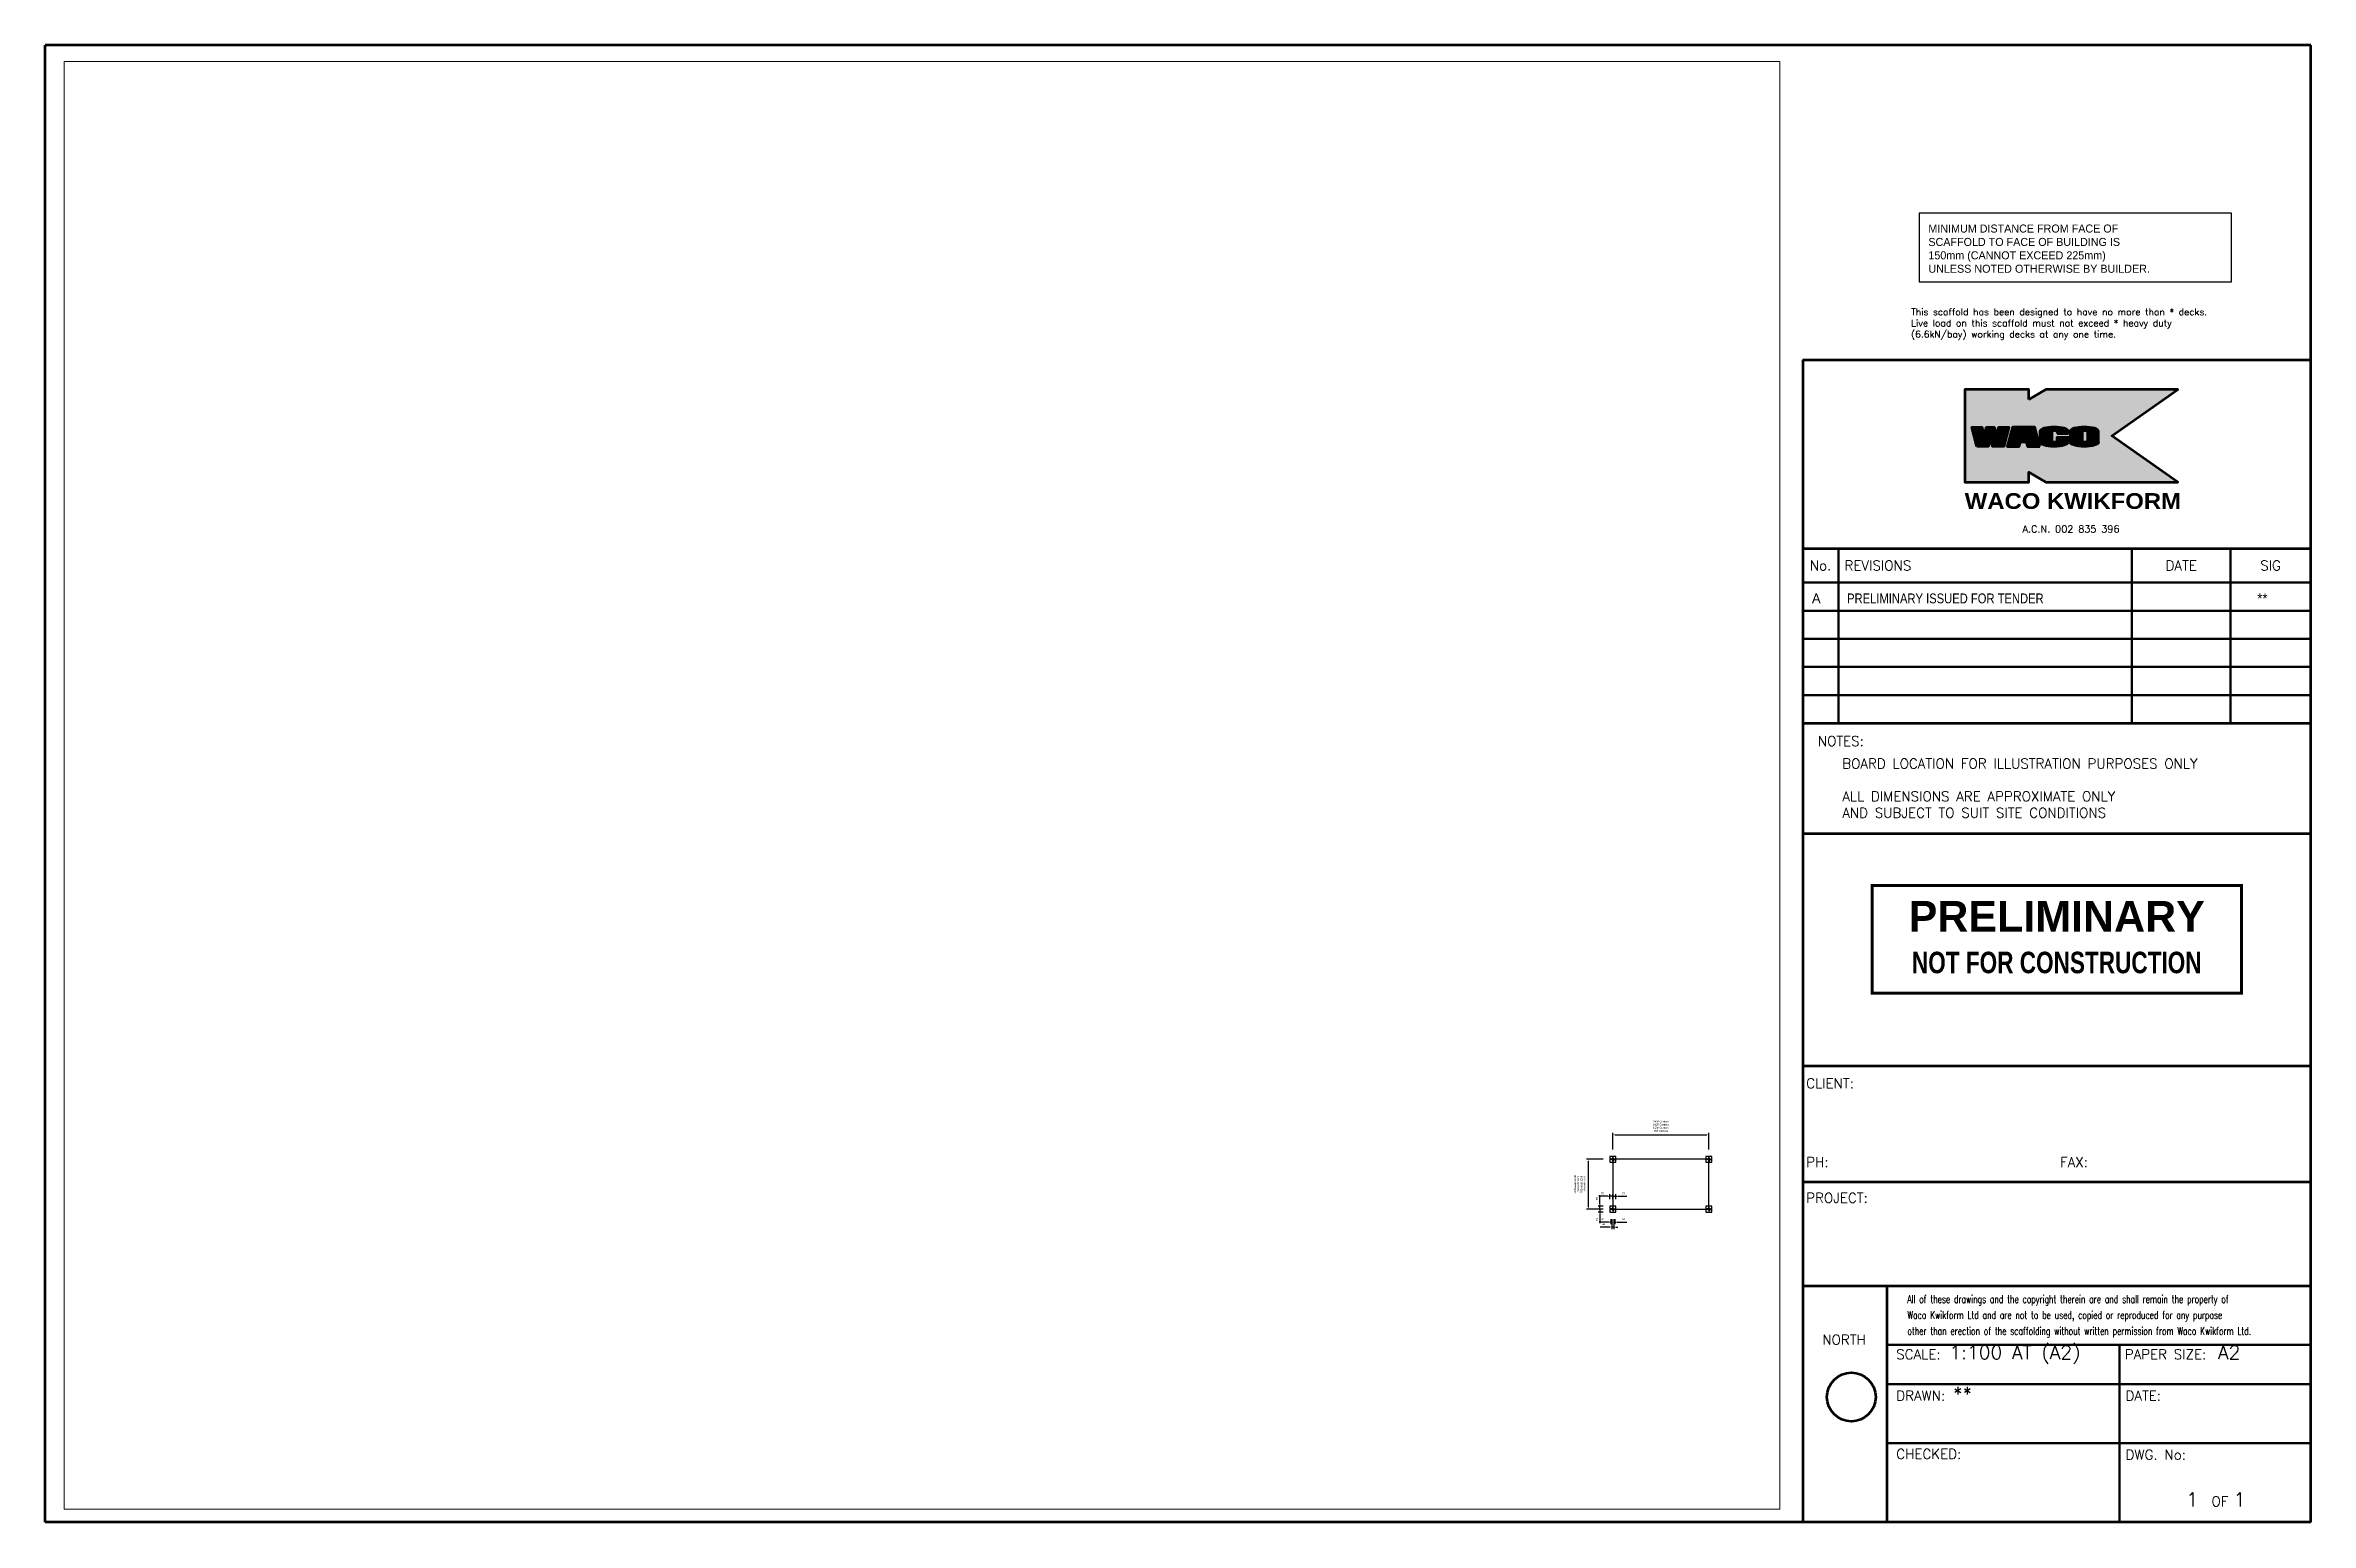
# Paper-space layout 'WACO Kwikform A2 Drawing Sheet No Ledgen' of a CAD drawing. Header units: millimetres. Extents: x 0 to 575, y 0 to 375.
# The model-space entities are those that its viewports show. They can reach past a viewport. Long polylines and large blocks are cut down to what shows.
import ezdxf
from ezdxf.enums import TextEntityAlignment as Align

# ---------------------------------------------------------------- set-up
doc = ezdxf.new("R2010")
doc.units = ezdxf.units.MM
doc.header["$PDMODE"] = 34
doc.header["$PDSIZE"] = -10
doc.linetypes.add('KwikScaf_DASHED', pattern=[3.75, 2.5, -1.25])
doc.layers.get('0').update_dxf_attribs({"linetype": 'CONTINUOUS'})
doc.layers.get('Defpoints').update_dxf_attribs({"linetype": 'CONTINUOUS'})
for name, color, linetype in [('DISTANCE', 3, 'CONTINUOUS'), ('PRELIMINARY', 7, 'CONTINUOUS'), ('RED', 8, 'CONTINUOUS')]:
    doc.layers.add(name, color=color, linetype=linetype)
for name, color, linetype, lineweight in [('Sheet 018', 10, 'CONTINUOUS', 18), ('Sheet 025', 7, 'CONTINUOUS', 25), ('Sheet 035', 5, 'CONTINUOUS', 35), ('Sheet 050', 130, 'CONTINUOUS', 50), ('Sheet 070', 180, 'CONTINUOUS', 70)]:
    doc.layers.add(name, color=color, linetype=linetype, lineweight=lineweight)
doc.layers.add('Viewport', color=7, linetype='CONTINUOUS', plot=False)
doc.styles.add('ARCH', font='archd.shx', dxfattribs={"height": 250})
doc.styles.add('ROMANS', font='romans')
doc.styles.add('STAMP', font='ARIALBD.TTF')
doc.styles.add('WACO', font='ariblk.TTF')
doc.dimstyles.new('ISO-25', dxfattribs={"dimscale": 0, "dimtxt": 250, "dimasz": 250, "dimexe": 125, "dimexo": 125, "dimgap": 125, "dimtad": 1, "dimdec": 0, "dimdsep": 46, "dimtxsty": 'Standard', "dimcen": 250, "dimclrd": 256, "dimclre": 256, "dimclrt": 256, "dimazin": 0, "dimtfac": 1, "dimtdec": 0, "dimtmove": 0, "dimatfit": 3, "dimfxl": 1, "dimlwd": -1, "dimlwe": -1, "dimarcsym": 0})
pattern_1 = [(0, (0, 0), (0, 0.174625), [0.127, -0.047625]), (90, (0, 0), (-0.174625, 1e-17), [0.127, -0.047625])]

# ---------------------------------------------------------------- blocks, each defined once
blk = doc.blocks.new('REVDES')
at = {"style": 'ARCH'}
for tag, p in [('01', (2.31, 1.87)), ('03', (87.68, 1.87)), ('04', (115.37, 1.87))]:
    blk.add_attdef(tag, p, '', height=2.5, dxfattribs=at)
at = {"style": 'ARCH', "width": 0.85}
blk.add_attdef('02', (11.25, 1.87), '', height=2.5, dxfattribs=at)
blk = doc.blocks.new('PREL')
at = {"layer": 'RED', "const_width": 100}
blk.add_lwpolyline([(6000, 1750), (-6000, 1750), (-6000, -1750), (6000, -1750)], close=True, dxfattribs=at)
at = {"layer": 'RED', "style": 'STAMP'}
blk.add_text('PRELIMINARY', height=1000, dxfattribs=at).set_placement((0, 750), align=Align.MIDDLE)
at = {"layer": 'RED', "style": 'STAMP', "width": 0.75}
blk.add_text('NOT FOR CONSTRUCTION', height=700, dxfattribs=at).set_placement((0, -750), align=Align.MIDDLE)
blk = doc.blocks.new('REVISED TITLE')
at = {"layer": 'Sheet 025', "style": 'ROMANS'}
for s, p in [('CLIENT:', (-128.05, 110.15)), ('PH:', (-128.05, 90.15)), ('FAX:', (-63.6, 90.15)), ('PROJECT:', (-128.05, 81.06)), ('SCALE:', (-105.19, 41.33)), ('PAPER SIZE:', (-47.19, 41.33)), ('DRAWN:', (-105.19, 30.85)), ('DATE:', (-46.99, 30.85)), ('CHECKED:', (-105.19, 16.04)), ('DWG. No:', (-46.99, 15.86)), ('OF', (-25.18, 3.98))]:
    blk.add_text(s, height=2.5, dxfattribs=at).set_placement(p)
at = {"layer": 'Sheet 035', "style": 'ROMANS'}
for tag, p in [('CLIENT_CONTACT', (-110.61, 110.15)), ('ADDRESS_STREET', (-110.61, 100.15)), ('COMPANY', (-110.61, 105.15)), ('CITY', (-110.61, 95.15)), ('PHONE_NO.', (-110.61, 90.15)), ('FAX_NO.', (-46.16, 90.15)), ('PROJECT_TITLE:', (-110.61, 81.06)), ('PROJECT_DESCRIPTION', (-110.61, 76.06)), ('PROJECT_DESCRIPTION_2', (-110.61, 71.06)), ('PROJECT_DESCRIPTION_3', (-110.61, 66.06)), ('PROJECT_DESCRIPTION_4', (-110.61, 61.06)), ('SCALE', (-91.76, 41.33)), ('PAPER_SIZE', (-23.56, 41.33)), ('DRAFTSMAN', (-90.76, 30.85)), ('DATE', (-35.55, 30.85)), ('DWG_NO', (-46.15, 9.93))]:
    blk.add_attdef(tag, p, '', height=3.5, dxfattribs=at)
for tag, p in [('PAGE_NO.', (-30.05, 3.98)), ('OF_PAGES.', (-18.05, 3.98))]:
    blk.add_attdef(tag, text='', height=3.5, dxfattribs=at).set_placement(p, align=Align.CENTER)
blk = doc.blocks.new('*D39')
for p, q in [((47707, 8018), (47286, 8018)), ((47336, 6802), (47336, 7968)), ((47707, 6752), (47286, 6752))]:
    blk.add_line(p, q)
for points in [[(47328, 7968), (47344, 7968), (47336, 8018)], [(47328, 6802), (47344, 6802), (47336, 6752)]]:
    blk.add_solid(points)
at = {"layer": 'Defpoints', "color": 0}
for p in [(47336, 8018), (47757, 8018), (47757, 6752)]:
    blk.add_point(p, dxfattribs=at)
at = {"insert": (47116, 7385), "char_height": 100, "attachment_point": 5, "rotation": 90}
blk.add_mtext('{\\H0.48x;10 Boards 2438\\P7 Boards 1825\\P5 Boards 1266\\P3 Boards 758}', dxfattribs=at)
blk = doc.blocks.new('*D40')
for p, q in [((47957, 8268), (47957, 8689)), ((48007, 8639), (50345, 8639)), ((50395, 8268), (50395, 8689))]:
    blk.add_line(p, q)
for points in [[(48007, 8647), (48007, 8631), (47957, 8639)], [(50345, 8647), (50345, 8631), (50395, 8639)]]:
    blk.add_solid(points)
at = {"layer": 'Defpoints', "color": 0}
for p in [(50395, 8639), (47957, 8218), (50395, 8218)]:
    blk.add_point(p, dxfattribs=at)
at = {"insert": (49176, 8859), "char_height": 100, "attachment_point": 5}
blk.add_mtext('{\\H0.48x;2438 Centers\\P1825 Centers\\P1266 Centers\\P758 Centers}', dxfattribs=at)
blk = doc.blocks.new('*D41')
for p, q in [((47907, 7080), (47857, 7080)), ((47957, 7002), (47957, 7130)), ((47957, 7080), (48032, 7080)), ((48032, 7002), (48032, 7130)), ((48082, 7080), (48312, 7080))]:
    blk.add_line(p, q)
for points in [[(47907, 7088), (47907, 7071), (47957, 7080)], [(48082, 7088), (48082, 7071), (48032, 7080)]]:
    blk.add_solid(points)
at = {"layer": 'Defpoints', "color": 0}
for p in [(47957, 6952), (48032, 7080), (48032, 6952)]:
    blk.add_point(p, dxfattribs=at)
at = {"insert": (48222, 7154), "char_height": 100, "attachment_point": 5}
blk.add_mtext('{\\H0.48x;75}', dxfattribs=at)
blk = doc.blocks.new('*D42')
for p, q in [((47832, 7080), (47602, 7080)), ((47882, 7002), (47882, 7130)), ((47957, 7080), (47882, 7080)), ((47957, 7002), (47957, 7130)), ((48007, 7080), (48057, 7080))]:
    blk.add_line(p, q)
for points in [[(47832, 7088), (47832, 7071), (47882, 7080)], [(48007, 7088), (48007, 7071), (47957, 7080)]]:
    blk.add_solid(points)
at = {"layer": 'Defpoints', "color": 0}
for p in [(47882, 7080), (47882, 6952), (47957, 6952)]:
    blk.add_point(p, dxfattribs=at)
at = {"insert": (47692, 7154), "char_height": 100, "attachment_point": 5}
blk.add_mtext('{\\H0.48x;75}', dxfattribs=at)
blk = doc.blocks.new('*D43')
for p, q in [((47629, 6877), (47629, 7107)), ((47707, 6827), (47579, 6827)), ((47707, 6752), (47579, 6752)), ((47629, 6752), (47629, 6827)), ((47629, 6702), (47629, 6652))]:
    blk.add_line(p, q)
for points in [[(47621, 6877), (47638, 6877), (47629, 6827)], [(47621, 6702), (47638, 6702), (47629, 6752)]]:
    blk.add_solid(points)
at = {"layer": 'Defpoints', "color": 0}
for p in [(47629, 6827), (47757, 6827), (47757, 6752)]:
    blk.add_point(p, dxfattribs=at)
at = {"insert": (47555, 7017), "char_height": 100, "attachment_point": 5, "rotation": 90}
blk.add_mtext('{\\H0.48x;75}', dxfattribs=at)
blk = doc.blocks.new('*D44')
for p, q in [((47707, 6752), (47579, 6752)), ((47707, 6677), (47579, 6677)), ((47629, 6802), (47629, 6852)), ((47629, 6752), (47629, 6677)), ((47629, 6627), (47629, 6397))]:
    blk.add_line(p, q)
for points in [[(47621, 6802), (47638, 6802), (47629, 6752)], [(47621, 6627), (47638, 6627), (47629, 6677)]]:
    blk.add_solid(points)
at = {"layer": 'Defpoints', "color": 0}
for p in [(47629, 6677), (47757, 6752), (47757, 6677)]:
    blk.add_point(p, dxfattribs=at)
at = {"insert": (47555, 6487), "char_height": 100, "attachment_point": 5, "rotation": 90}
blk.add_mtext('{\\H0.48x;75}', dxfattribs=at)
blk = doc.blocks.new('*D45')
for p, q in [((47931, 6425), (47881, 6425)), ((47981, 6502), (47981, 6375)), ((47981, 6425), (48008, 6425)), ((48008, 6502), (48008, 6375)), ((48058, 6425), (48308, 6425))]:
    blk.add_line(p, q)
for points in [[(47931, 6433), (47931, 6416), (47981, 6425)], [(48058, 6433), (48058, 6416), (48008, 6425)]]:
    blk.add_solid(points)
at = {"layer": 'Defpoints', "color": 0}
for p in [(47981, 6552), (48008, 6552), (48008, 6425)]:
    blk.add_point(p, dxfattribs=at)
at = {"insert": (48222, 6499), "char_height": 100, "attachment_point": 5}
blk.add_mtext('{\\H0.48x;30}', dxfattribs=at)
blk = doc.blocks.new('*D46')
for p, q in [((47853, 6425), (47606, 6425)), ((47903, 6502), (47903, 6375)), ((47933, 6425), (47903, 6425)), ((47933, 6501), (47933, 6375)), ((47983, 6425), (48033, 6425))]:
    blk.add_line(p, q)
for points in [[(47853, 6433), (47853, 6416), (47903, 6425)], [(47983, 6433), (47983, 6416), (47933, 6425)]]:
    blk.add_solid(points)
at = {"layer": 'Defpoints', "color": 0}
for p in [(47903, 6552), (47903, 6425), (47933, 6551)]:
    blk.add_point(p, dxfattribs=at)
at = {"insert": (47692, 6499), "char_height": 100, "attachment_point": 5}
blk.add_mtext('{\\H0.48x;30}', dxfattribs=at)
blk = doc.blocks.new('*D47')
for p, q in [((47933, 6375), (47933, 6247)), ((47981, 6374), (47981, 6247)), ((47883, 6297), (47632, 6297)), ((47981, 6297), (47933, 6297)), ((48031, 6297), (48081, 6297))]:
    blk.add_line(p, q)
for points in [[(47883, 6306), (47883, 6289), (47933, 6297)], [(48031, 6306), (48031, 6289), (47981, 6297)]]:
    blk.add_solid(points)
at = {"layer": 'Defpoints', "color": 0}
for p in [(47933, 6425), (47981, 6424), (47933, 6297)]:
    blk.add_point(p, dxfattribs=at)
at = {"insert": (47722, 6371), "char_height": 100, "attachment_point": 5}
blk.add_mtext('{\\H0.48x;48}', dxfattribs=at)

msp = doc.modelspace()

# ---------------------------------------------------------------- linework, layer by layer
for p, q in [((47942.3, 8037.4), (47952, 8069)), ((47971, 8037.4), (47961.3, 8069)), ((50380.3, 8037.4), (50390, 8069)), ((50409, 8037.4), (50399.3, 8069)), ((47937.4, 8032.4), (47905.7, 8022.8)), ((47937.4, 8003.8), (47905.7, 8013.4)), ((47942.3, 7998.9), (47952, 7967.2)), ((47971, 7998.9), (47961.3, 7967.2)), ((47975.9, 8032.4), (48007.6, 8022.8)), ((47975.9, 8003.8), (48007.6, 8013.4)), ((50375.4, 8032.4), (50343.7, 8022.8)), ((50375.4, 8003.8), (50343.7, 8013.4)), ((50380.3, 7998.9), (50390, 7967.2)), ((50409, 7998.9), (50399.3, 7967.2)), ((50413.9, 8032.4), (50445.6, 8022.8)), ((50413.9, 8003.8), (50445.6, 8013.4)), ((47937.4, 6766.4), (47905.7, 6756.8)), ((47937.4, 6737.8), (47905.7, 6747.4)), ((47942.3, 6771.4), (47952, 6803)), ((47942.3, 6732.9), (47952, 6701.2)), ((47971, 6771.4), (47961.3, 6803)), ((47971, 6732.9), (47961.3, 6701.2)), ((47975.9, 6766.4), (48007.6, 6756.8)), ((47975.9, 6737.8), (48007.6, 6747.4)), ((50375.4, 6766.4), (50343.7, 6756.8)), ((50375.4, 6737.8), (50343.7, 6747.4)), ((50380.3, 6771.4), (50390, 6803)), ((50380.3, 6732.9), (50390, 6701.2)), ((50409, 6771.4), (50399.3, 6803)), ((50409, 6732.9), (50399.3, 6701.2)), ((50413.9, 6766.4), (50445.6, 6756.8)), ((50413.9, 6737.8), (50445.6, 6747.4))]:
    msp.add_line(p, q)
for points in [[(47881.6, 7943.1), (48031.6, 7943.1), (48031.6, 8093.1), (47881.6, 8093.1)], [(50319.6, 7943.1), (50469.6, 7943.1), (50469.6, 8093.1), (50319.6, 8093.1)], [(47881.6, 6677.1), (48031.6, 6677.1), (48031.6, 6827.1), (47881.6, 6827.1)], [(50319.6, 6677.1), (50469.6, 6677.1), (50469.6, 6827.1), (50319.6, 6827.1)]]:
    msp.add_lwpolyline(points, close=True)
at = {"linetype": 'KwikScaf_DASHED'}
msp.add_lwpolyline([(47956.6, 8018.1), (47956.6, 6752.1), (50394.6, 6752.1), (50394.6, 8018.1)], close=True, dxfattribs=at)
for centre in [(47956.6, 8018.1), (50394.6, 8018.1), (47956.6, 6752.1), (50394.6, 6752.1)]:
    msp.add_circle(centre, 24)
for centre, start, end in [((47956.6, 8067.2), 20.907045, 159.092955), ((50394.6, 8067.2), 20.907045, 159.092955), ((47907.5, 8018.1), 110.907045, 249.092955), ((47956.6, 7969), 200.907045, 339.092955), ((48005.8, 8018.1), 290.907045, 69.092955), ((50345.5, 8018.1), 110.907045, 249.092955), ((50394.6, 7969), 200.907045, 339.092955), ((50443.8, 8018.1), 290.907045, 69.092955), ((47907.5, 6752.1), 110.907045, 249.092955), ((47956.6, 6801.2), 20.907045, 159.092955), ((47956.6, 6703), 200.907045, 339.092955), ((48005.8, 6752.1), 290.907045, 69.092955), ((50345.5, 6752.1), 110.907045, 249.092955), ((50394.6, 6801.2), 20.907045, 159.092955), ((50394.6, 6703), 200.907045, 339.092955), ((50443.8, 6752.1), 290.907045, 69.092955)]:
    msp.add_arc(centre, 5, start, end)

# ---------------------------------------------------------------- dimensions: what is measured, and where the dimension line sits
dim = msp.add_linear_dim(base=(50394.6, 8638.9), p1=(47956.6, 8218.1), p2=(50394.6, 8218.1), text='{\\H0.48x;2438 Centers\\P1825 Centers\\P1266 Centers\\P758 Centers}', dimstyle='ISO-25', override={"dimscale": 1, "dimtxt": 100, "dimasz": 50, "dimexe": 50, "dimexo": 50, "dimgap": 50})
dim.commit()
dim.dimension.update_dxf_attribs({"geometry": '*D40', "text_midpoint": (49175.6, 8858.9)})
dim = msp.add_linear_dim(base=(47335.9, 8018.1), p1=(47756.6, 6752.1), p2=(47756.6, 8018.1), angle=90, text='{\\H0.48x;10 Boards 2438\\P7 Boards 1825\\P5 Boards 1266\\P3 Boards 758}', dimstyle='ISO-25', override={"dimscale": 1, "dimtxt": 100, "dimasz": 50, "dimexe": 50, "dimexo": 50, "dimgap": 50})
dim.commit()
dim.dimension.update_dxf_attribs({"geometry": '*D39', "text_midpoint": (47115.9, 7385.1)})
for base, p1, p2, angle, text, picture, middle in [((47629.2, 6827.1), (47756.6, 6752.1), (47756.6, 6827.1), 90, '{\\H0.48x;75}', '*D43', (47629.2, 7017.1)), ((47881.6, 7079.5), (47956.6, 6952.1), (47881.6, 6952.1), 180, '{\\H0.48x;75}', '*D42', (47691.6, 7079.5)), ((47629.2, 6677.1), (47756.6, 6752.1), (47756.6, 6677.1), 270, '{\\H0.48x;75}', '*D44', (47629.2, 6487.1)), ((47902.5, 6424.7), (47932.6, 6551.2), (47902.5, 6552.1), 180, '{\\H0.48x;30}', '*D46', (47691.6, 6424.7)), ((47932.6, 6297.3), (47980.6, 6423.8), (47932.6, 6424.7), 180, '{\\H0.48x;48}', '*D47', (47721.8, 6297.3))]:
    dim = msp.add_linear_dim(base=base, p1=p1, p2=p2, angle=angle, text=text, dimstyle='ISO-25', override={"dimscale": 1, "dimtxt": 100, "dimasz": 50, "dimexe": 50, "dimexo": 50, "dimgap": 50})
    dim.commit()
    dim.dimension.update_dxf_attribs({"geometry": picture, "text_midpoint": middle, "dimtype": 160})
for base, p1, p2, text, picture, middle in [((48031.6, 7079.5), (47956.6, 6952.1), (48031.6, 6952.1), '{\\H0.48x;75}', '*D41', (48221.6, 7079.5)), ((48007.6, 6424.7), (47980.6, 6552.1), (48007.6, 6552.1), '{\\H0.48x;30}', '*D45', (48221.6, 6424.7))]:
    dim = msp.add_linear_dim(base=base, p1=p1, p2=p2, text=text, dimstyle='ISO-25', override={"dimscale": 1, "dimtxt": 100, "dimasz": 50, "dimexe": 50, "dimexo": 50, "dimgap": 50})
    dim.commit()
    dim.dimension.update_dxf_attribs({"geometry": picture, "text_midpoint": middle, "dimtype": 160})

psp = doc.layouts.new('WACO Kwikform A2 Drawing Sheet No Ledgen')

# ---------------------------------------------------------------- hatches: boundary and pattern name
h = psp.add_hatch()
h.set_pattern_fill('ANGLE', color=140, scale=0.025, style=0)
h.set_pattern_definition(pattern_1)
h.paths.add_polyline_path([(493.69, 275.27), (494.27, 273.1), (497.09, 273.1), (498.42, 278.06), (495.82, 278.06), (495.23, 275.87), (494.64, 278.06), (492.73, 278.06), (492.14, 275.87), (491.55, 278.06), (488.96, 278.06), (490.29, 273.1), (493.11, 273.1)])
h = psp.add_hatch()
h.set_pattern_fill('ANGLE', color=140, scale=0.025, style=0)
h.set_pattern_definition(pattern_1)
h.paths.add_polyline_path([(504.96, 278.06), (499.32, 278.06), (497.99, 273.1), (501.01, 273.1), (501.33, 274.31), (502.79, 274.31), (503.11, 273.1), (506.29, 273.1)])
h.paths.add_polyline_path([(502.14, 276.71), (502.6, 274.99), (501.68, 274.99)], flags=16)
h = psp.add_hatch()
h.set_pattern_fill('ANGLE', color=140, scale=0.025, style=0)
h.set_pattern_definition(pattern_1)
edge = h.paths.add_edge_path()
edge.add_ellipse((509.97, 276.84), major_axis=(-0.658, 0), ratio=0.455652, start_angle=180, end_angle=360, ccw=False)
edge.add_line((510.63, 276.84), (510.63, 276.42))
edge.add_line((510.63, 276.42), (513.49, 276.42))
edge.add_line((513.49, 276.42), (513.49, 276.96))
edge.add_ellipse((509.88, 276.96), major_axis=(-3.61, 0), ratio=0.304653, start_angle=180, end_angle=360)
edge.add_line((506.27, 276.96), (506.27, 274.2))
edge.add_ellipse((509.88, 274.2), major_axis=(-3.61, 0), ratio=0.304653, start_angle=0, end_angle=180)
edge.add_line((513.49, 274.2), (513.49, 275.5))
edge.add_line((513.49, 275.5), (510.63, 275.5))
edge.add_line((510.63, 275.5), (510.63, 274.44))
edge.add_ellipse((509.97, 274.48), major_axis=(-0.658, 0), ratio=0.455652, start_angle=0, end_angle=180, ccw=False)
edge.add_line((509.31, 274.48), (509.31, 276.88))
h = psp.add_hatch()
h.set_pattern_fill('ANGLE', color=140, scale=0.025, style=0)
h.set_pattern_definition(pattern_1)
edge = h.paths.add_edge_path()
edge.add_ellipse((517.56, 276.96), major_axis=(-3.61, 0), ratio=0.304653, start_angle=180, end_angle=360)
edge.add_line((513.95, 276.96), (513.95, 274.2))
edge.add_ellipse((517.56, 274.2), major_axis=(-3.61, 0), ratio=0.304653, start_angle=0, end_angle=180)
edge.add_line((521.17, 274.2), (521.17, 276.96))
edge = h.paths.add_edge_path(flags=16)
edge.add_ellipse((517.65, 276.84), major_axis=(-0.658, 0), ratio=0.455652, start_angle=180, end_angle=360, ccw=False)
edge.add_line((518.31, 276.84), (518.31, 274.44))
edge.add_ellipse((517.65, 274.48), major_axis=(-0.658, 0), ratio=0.455652, start_angle=0, end_angle=180, ccw=False)
edge.add_line((517, 274.48), (517, 276.88))
at = {"layer": 'Sheet 070'}
h = psp.add_hatch(color=51, dxfattribs=at)
h.paths.add_polyline_path([(501.68, 274.99), (502.6, 274.99), (502.14, 276.71)], flags=0)
h.paths.add_polyline_path([(506.29, 273.1), (504.96, 278.06), (499.32, 278.06), (497.99, 273.1), (501.01, 273.1), (501.33, 274.31), (502.79, 274.31), (503.11, 273.1)], flags=16)
h.paths.add_polyline_path([(490.29, 273.1), (488.96, 278.06), (491.55, 278.06), (492.14, 275.87), (492.73, 278.06), (494.64, 278.06), (495.23, 275.87), (495.82, 278.06), (498.42, 278.06), (497.09, 273.1), (494.27, 273.1), (493.69, 275.27), (493.11, 273.1)], flags=16)
h.paths.add_polyline_path([(503.44, 285.06), (503.44, 287.56), (487.19, 287.56), (487.19, 264.06), (503.44, 264.06), (503.44, 266.56), (507.77, 264.06), (541.27, 264.06), (524.49, 275.81), (541.27, 287.56), (507.77, 287.56)])
edge = h.paths.add_edge_path(flags=16)
edge.add_line((510.63, 274.48), (510.63, 275.5))
edge.add_line((510.63, 275.5), (513.49, 275.5))
edge.add_line((513.49, 275.5), (513.49, 274.2))
edge.add_ellipse((509.88, 274.2), major_axis=(-3.61, 0), ratio=0.304653, start_angle=0, end_angle=180, ccw=False)
edge.add_line((506.27, 274.2), (506.27, 276.96))
edge.add_ellipse((509.88, 276.96), major_axis=(-3.61, 0), ratio=0.304653, start_angle=180, end_angle=360, ccw=False)
edge.add_line((513.49, 276.96), (513.49, 276.42))
edge.add_line((513.49, 276.42), (510.63, 276.42))
edge.add_line((510.63, 276.42), (510.63, 276.84))
edge.add_ellipse((509.97, 276.84), major_axis=(-0.658, 0), ratio=0.455652, start_angle=180, end_angle=360)
edge.add_line((509.31, 276.84), (509.31, 274.48))
edge.add_ellipse((509.97, 274.48), major_axis=(-0.658, 0), ratio=0.455652, start_angle=0, end_angle=180)
edge = h.paths.add_edge_path(flags=16)
edge.add_ellipse((517.56, 274.2), major_axis=(-3.61, 0), ratio=0.304653, start_angle=0, end_angle=180, ccw=False)
edge.add_line((513.95, 274.2), (513.95, 276.96))
edge.add_ellipse((517.56, 276.96), major_axis=(-3.61, 0), ratio=0.304653, start_angle=180, end_angle=360, ccw=False)
edge.add_line((521.17, 276.96), (521.17, 274.2))
edge = h.paths.add_edge_path(flags=0)
edge.add_line((517, 276.84), (517, 274.48))
edge.add_ellipse((517.65, 274.48), major_axis=(-0.658, 0), ratio=0.455652, start_angle=0, end_angle=180)
edge.add_line((518.31, 274.48), (518.31, 276.84))
edge.add_ellipse((517.65, 276.84), major_axis=(-0.658, 0), ratio=0.455652, start_angle=180, end_angle=360)

# ---------------------------------------------------------------- linework, layer by layer
at = {"layer": 'DISTANCE'}
psp.add_lwpolyline([(475.65, 314.96), (554.86, 314.96), (554.86, 332.4), (475.65, 332.4)], close=True, dxfattribs=at)
at = {"layer": 'Sheet 050', "color": 7}
for p, q in [((455.13, 202.86), (455.13, 247.24)), ((529.64, 202.86), (529.64, 247.24)), ((554.64, 202.86), (554.64, 247.24)), ((446.08, 238.56), (575, 238.56)), ((446.08, 231.42), (575, 231.42)), ((446.08, 224.28), (575, 224.28)), ((446.08, 217.14), (575, 217.14)), ((446.08, 210), (575, 210)), ((467.54, 45), (575, 45)), ((526.5, 0), (526.5, 45)), ((467.54, 35), (575, 35)), ((467.54, 20), (575, 20))]:
    psp.add_line(p, q, dxfattribs=at)
at = {"layer": 'Sheet 070', "color": 7}
for p, q in [((575, 375), (0, 375)), ((0, 0), (0, 375)), ((575, 0), (575, 375)), ((446.08, 295.14), (575, 295.14)), ((446.08, 295.14), (446.08, 0)), ((446.08, 247.24), (575, 247.24)), ((446.08, 202.86), (575, 202.86)), ((446.08, 174.81), (575, 174.81)), ((446.1, 115.87), (575, 115.87)), ((446.1, 86.35), (575, 86.35)), ((446.08, 60), (575, 60)), ((467.54, -0.18), (467.54, 59.82)), ((575, 0), (0, 0))]:
    psp.add_line(p, q, dxfattribs=at)
at = {"layer": 'Sheet 070'}
for p, q in [((506.27, 276.96), (506.27, 274.2)), ((509.31, 276.84), (509.31, 274.48)), ((510.63, 276.84), (510.63, 276.42)), ((510.63, 276.42), (513.49, 276.42)), ((513.49, 276.42), (513.49, 276.96)), ((513.95, 276.96), (513.95, 274.2)), ((517, 276.84), (517, 274.48)), ((518.31, 276.84), (518.31, 274.48)), ((521.17, 274.2), (521.17, 276.96))]:
    psp.add_line(p, q, dxfattribs=at)
at = {"layer": 'Sheet 070', "color": 7}
psp.add_lwpolyline([(503.44, 285.06), (503.44, 287.56), (487.19, 287.56), (487.19, 264.06), (503.44, 264.06), (503.44, 266.56), (507.77, 264.06), (541.27, 264.06), (524.49, 275.81), (541.27, 287.56), (507.77, 287.56)], close=True, dxfattribs=at)
at = {"layer": 'Sheet 070'}
for points in [[(490.29, 273.1), (488.96, 278.06), (491.55, 278.06), (492.14, 275.87), (492.73, 278.06), (494.64, 278.06), (495.23, 275.87), (495.82, 278.06), (498.42, 278.06), (497.09, 273.1), (494.27, 273.1), (493.69, 275.27), (493.11, 273.1), (490.29, 273.1)], [(506.29, 273.1), (504.96, 278.06), (499.32, 278.06), (497.99, 273.1), (501.01, 273.1), (501.33, 274.31), (502.79, 274.31), (503.11, 273.1)], [(501.68, 274.99), (502.6, 274.99), (502.14, 276.71)]]:
    psp.add_lwpolyline(points, close=True, dxfattribs=at)
psp.add_lwpolyline([(510.63, 274.48), (510.63, 275.5), (513.49, 275.5), (513.49, 274.2)], dxfattribs=at)
at = {"layer": 'Sheet 070', "color": 7}
psp.add_circle((458.41, 31.74), 6.19, dxfattribs=at)
at = {"layer": 'Sheet 070'}
for centre, major_axis, ratio in [((509.88, 276.96), (-3.61, 0), 0.304653), ((509.97, 276.84), (-0.658, 0), 0.455652), ((517.56, 276.96), (-3.61, 0), 0.304653), ((517.65, 276.84), (-0.658, 0), 0.455652)]:
    psp.add_ellipse(centre, major_axis=major_axis, ratio=ratio, start_param=3.141593, end_param=6.283185, dxfattribs=at)
at = {"layer": 'Sheet 070', "extrusion": (0, 0, -1)}
for centre, major_axis, ratio in [((509.88, 274.2), (-3.61, 0), 0.304653), ((509.97, 274.48), (-0.658, 0), 0.455652), ((517.56, 274.2), (-3.61, 0), 0.304653), ((517.65, 274.48), (-0.658, 0), 0.455652)]:
    psp.add_ellipse(centre, major_axis=major_axis, ratio=ratio, start_param=3.141593, end_param=6.283185, dxfattribs=at)

# ---------------------------------------------------------------- block references
at = {"color": 7}
ref = psp.add_blockref('REVDES', (446.08, 231.42), dxfattribs=at)
ref.add_attrib('01', 'A', (448.39, 233.29), dxfattribs={"height": 2.5, "style": 'ARCH'})
ref.add_attrib('02', 'PRELIMINARY ISSUED FOR TENDER', (457.33, 233.29), dxfattribs={"height": 2.5, "style": 'ARCH', "width": 0.85})
ref.add_attrib('04', '**', (561.45, 233.29), dxfattribs={"height": 2.5, "style": 'ARCH'})
psp.add_blockref('REVISED TITLE', (575, 0)).add_auto_attribs({'SCALE': '1:100 AT (A2)', 'PAPER_SIZE': 'A2', 'DRAFTSMAN': '**', 'PAGE_NO.': '1', 'OF_PAGES.': '1'})
at = {"layer": 'PRELIMINARY', "xscale": 0.0078125, "yscale": 0.0078125, "zscale": 0.0078125}
psp.add_blockref('PREL', (510.54, 147.95), dxfattribs=at)

# ---------------------------------------------------------------- texts
at = {"layer": 'DISTANCE', "style": 'ARCH'}
for s, p in [('MINIMUM DISTANCE FROM FACE OF ', (477.96, 327.44)), ('SCAFFOLD TO FACE OF BUILDING IS', (477.96, 324.04)), ('150mm (CANNOT EXCEED 225mm) ', (477.96, 320.64)), ('UNLESS NOTED OTHERWISE BY BUILDER.', (477.96, 317.24))]:
    psp.add_text(s, height=2.04, dxfattribs=at).set_placement(p)
at = {"layer": 'Sheet 018', "color": 7, "style": 'WACO', "width": 0.982356}
psp.add_text('WACO KWIKFORM', height=4, dxfattribs=at).set_placement((487.19, 257.27), (542.08, 257.27), align=Align.FIT)
at = {"layer": 'Sheet 018', "color": 7, "style": 'ROMANS'}
psp.add_text('A.C.N. 002 835 396', height=1.8, dxfattribs=at).set_placement((514.18, 251.28), align=Align.CENTER)
at = {"layer": 'Sheet 018', "color": 7, "style": 'ROMANS', "width": 0.7}
for s, p in [('All of these drawings and the copyright therein are and shall remain the property of ', (472.64, 55.61)), ('Waco Kwikform Ltd and are not to be used, copied or reproduced for any purpose ', (472.64, 51.57)), ('other than erection of the scaffolding without written permission from Waco Kwikform Ltd.', (472.64, 47.52))]:
    psp.add_text(s, height=2, dxfattribs=at).set_placement(p)
at = {"layer": 'Sheet 018', "color": 7, "insert": (473.59, 308.15), "char_height": 1.6999, "width": 95.7239, "attachment_point": 1, "style": 'ROMANS'}
psp.add_mtext('This scaffold has been designed to have no more than * decks.\\PLive load on this scaffold must not exceed * heavy duty \\P(6.6kN/bay) working decks at any one time.', dxfattribs=at)
at = {"layer": 'Sheet 025', "color": 7, "style": 'ROMANS'}
for s, p in [('No.', (450.6, 242.9)), ('DATE', (542.14, 242.9)), ('SIG', (564.82, 242.9))]:
    psp.add_text(s, height=2.5, dxfattribs=at).set_placement(p, align=Align.MIDDLE_CENTER)
psp.add_text('REVISIONS', height=2.5, dxfattribs=at).set_placement((456.69, 242.9), align=Align.MIDDLE_LEFT)
psp.add_text('NOTES:', height=2.5, dxfattribs=at).set_placement((449.89, 197.05))
at = {"layer": 'Sheet 025', "style": 'ROMANS'}
psp.add_text('NORTH', height=2.5, dxfattribs=at).set_placement((451.04, 45.07))
at = {"layer": 'Sheet 025', "color": 7, "insert": (456.1, 193.85), "char_height": 2.5, "width": 104.1343, "attachment_point": 1, "style": 'ROMANS'}
psp.add_mtext('BOARD LOCATION FOR ILLUSTRATION PURPOSES ONLY\\P\\PALL DIMENSIONS ARE APPROXIMATE ONLY\\PAND SUBJECT TO SUIT SITE CONDITIONS', dxfattribs=at)

# ---------------------------------------------------------------- viewports
at = {"layer": 'Viewport', "color": 7}
psp.add_viewport(center=(222.53, 187.07), size=(435.45, 367.5439), view_center_point=(30420.99, 17514.69), view_height=36754.3866, dxfattribs=at)

doc.saveas('drawing.dxf')
